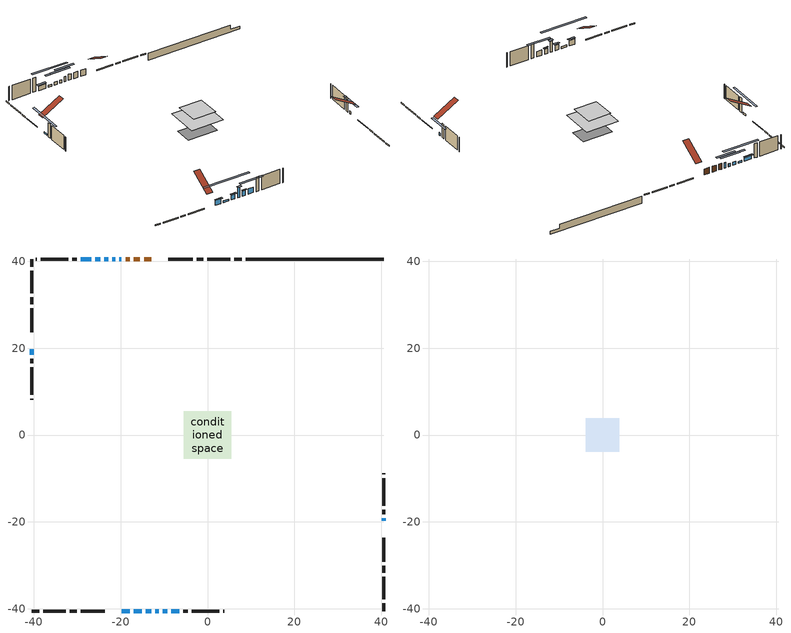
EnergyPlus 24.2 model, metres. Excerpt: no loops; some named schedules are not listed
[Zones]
conditioned space
 floor outside (Floor1 construction): -0.48,-0.48 -0.48,0.48 0.48,0.48 0.48,-0.48 z0.91
 floor adiabatic (AdiabaticFloorConstruction): -5.42,-5.42 -5.42,5.42 5.42,5.42 5.42,-5.42 z3.35
 floor foundation (Slab1 construction): -5.02,-2.91 -5.02,2.91 5.02,2.91 5.02,-2.91 z-1.45
 wall outside (RimJoist1 construction): 7.91,40.54 6.17,40.54 / -40.54,-40.54 -38.79,-40.54 / -40.54,40.54 -40.54,38.79 / 40.54,-40.54 40.54,-38.79 z0.91:1.21
 wall outside (RimJoist2 construction): 5.24,40.54 -0.01,40.54 / -37.87,-40.54 -32.62,-40.54 / -40.54,37.87 -40.54,32.62 / 40.54,-37.87 40.54,-32.62 z0.91:1.21
 wall outside (RimJoist3 construction): -0.94,40.54 -2.5,40.54 / -31.69,-40.54 -30.13,-40.54 / -40.54,31.69 -40.54,30.13 / 40.54,-31.69 40.54,-30.13 z0.91:1.21
 wall outside (RimJoist4 construction): -3.43,40.54 -8.99,40.54 / -29.2,-40.54 -23.64,-40.54 / -40.54,29.2 -40.54,23.64 / 40.54,-29.2 40.54,-23.64 z0.91:1.21
 wall outside (AdiabaticWallConstruction 1): -12.92,40.54 -14.62,40.54 / -15.55,40.54 -17,40.54 / -17.93,40.54 -18.89,40.54 z0.91:2.94
 wall outside (AdiabaticWallConstruction): -19.71,-40.54 -17.88,-40.54 / -14.19,-40.54 -12.97,-40.54 / -8.36,-40.54 -6.53,-40.54 z0.91:2.74; -19.81,40.54 -20.35,40.54 / -10.35,-40.54 -9.28,-40.54 z0.91:2.69; -21.28,40.54 -21.89,40.54 / -22.81,40.54 -23.73,40.54 z0.91:1.98; -24.66,40.54 -25.88,40.54 / -40.54,19.71 -40.54,18.49 / -16.95,-40.54 -15.12,-40.54 z0.91:1.52; -12.04,-40.54 -11.28,-40.54 z0.91:4.57; -26.81,40.54 -29.25,40.54 z0.91:2.33; 40.54,-19.71 40.54,-19.17 z0.91:1.83
 wall outside (Wall1 construction): -30.17,40.54 -31.18,40.54 / -5.6,-40.54 -4.59,-40.54 / -40.54,17.56 -40.54,16.55 / 40.54,-18.24 40.54,-17.24 z0.91:5.79
 wall outside (Wall2 construction): -32.11,40.54 -38.44,40.54 / -3.66,-40.54 2.67,-40.54 / -40.54,15.62 -40.54,9.29 / 40.54,-16.31 40.54,-9.98 z0.91:5.79
 wall outside (Wall5 construction): -39.37,40.54 -39.61,40.54 / 3.6,-40.54 3.84,-40.54 / -40.54,8.36 -40.54,8.12 / 40.54,-9.05 40.54,-8.8 z0.91:5.79
 wall foundation (FoundationWall1 construction): 8.84,40.54,-1.45 8.84,40.54,0.91 37.37,40.54,0.91 37.37,40.54,-0.52 40.54,40.54,-0.52 40.54,40.54,-1.45
 window (WindowConstruction): -19.71,-40.54 -17.88,-40.54 z0.91:2.74
 window (WindowConstruction 9): -19.81,40.54 -20.35,40.54 z0.91:2.69
 window (WindowConstruction 5): -21.28,40.54 -21.89,40.54 z0.91:1.98
 window (WindowConstruction 6): -22.82,40.54 -23.73,40.54 z0.91:1.98
 window (WindowConstruction 10): -24.66,40.54 -25.88,40.54 z0.91:1.52
 window (WindowConstruction 11): -40.54,19.71 -40.54,18.49 z0.91:1.52
 window (WindowConstruction 12): -16.95,-40.54 -15.12,-40.54 z0.91:1.52
 window (WindowConstruction 1): -14.19,-40.54 -12.97,-40.54 z0.91:2.74
 window (WindowConstruction 2): -12.04,-40.54 -11.28,-40.54 z0.91:4.57
 window (WindowConstruction 3): -26.81,40.54 -29.25,40.54 z0.91:2.33
 window (WindowConstruction 7): -10.35,-40.54 -9.29,-40.54 z0.91:2.69
 window (WindowConstruction 8): 40.54,-19.71 40.54,-19.17 z0.91:1.82
 window (WindowConstruction 4): -8.36,-40.54 -6.53,-40.54 z0.91:2.74
 door (Door): -12.92,40.54 -14.62,40.54 z0.91:2.94
 door (Door 1): -15.55,40.54 -17,40.54 z0.91:2.94
 door (Door 2): -17.93,40.54 -18.89,40.54 z0.91:2.94
 ceiling adiabatic (AdiabaticFloorConstruction): 5.42,-5.42 5.42,5.42 -5.42,5.42 -5.42,-5.42 z3.35
attic - vented
 floor to conditioned space (Floor2 construction Reversed): -3.85,-3.85 -3.85,3.85 3.85,3.85 3.85,-3.85 z5.79
 roof outside (Roof1 construction): -11.99,40.54,5.79 -11.99,33.39,9.96 -9.92,33.39,9.96 -9.92,40.54,5.79; -20.64,-40.54,5.79 -20.64,-33.39,9.96 -22.71,-33.39,9.96 -22.71,-40.54,5.79; -40.54,20.64,5.79 -33.39,20.64,9.96 -33.39,22.71,9.96 -40.54,22.71,5.79; 40.54,-20.64,5.79 33.39,-20.64,9.96 33.39,-22.71,9.96 40.54,-22.71,5.79
shading: -17.58,-40.54 -20.01,-40.54 -20.01,-41.15 -17.58,-41.15 z3.04; -23.4,40.54 -16.76,40.54 -16.76,41.15 -23.4,41.15 z5.74; -24.94,40.54 -18.23,40.54 -18.23,41.15 -24.94,41.15 z5.03; -26.78,40.54 -19.76,40.54 -19.76,41.15 -26.78,41.15 z5.03; -31.37,40.54 -19.17,40.54 -19.17,41.15 -31.37,41.15 z7.01; -40.54,13 -40.54,25.2 -41.15,25.2 -41.15,13 z7.01; -8.11,-40.54 -23.96,-40.54 -23.96,-41.15 -8.11,-41.15 z8.53; -12.67,-40.54 -14.49,-40.54 -14.49,-41.15 -12.67,-41.15 z3.04; -10.98,-40.54 -12.34,-40.54 -12.34,-41.15 -10.98,-41.15 z4.87; -29.54,40.54 -26.51,40.54 -26.51,41.15 -29.54,41.15 z2.63; -8.99,-40.54 -10.65,-40.54 -10.65,-40.84 -8.99,-40.84 z2.99; 40.54,-15.82 40.54,-23.06 41.15,-23.06 41.15,-15.82 z5.17; -3.48,-40.54 -11.41,-40.54 -11.41,-41.15 -3.48,-41.15 z5.79
[Building]
Building 1: Terrain=Suburbs
[Site:Location]
Quebec Intl AP_QC: Latitude {deg}=46.8; Longitude {deg}=-71.38; Time Zone {hr}=-5; Elevation {m}=74; Keep Site Location Information=Yes
[Site:GroundTemperature:Shallow]
0.0108218, -2.24938, -2.43038, -1.3578, 2.94801, 7.23376, 10.9493, 13.303, 13.5029, 11.5886, 7.96783, 3.81355
[Site:WaterMainsTemperature]
Calculation Method=Schedule; Temperature Schedule=mains temperature schedule
[Material] Roughness=Rough; Thermal Absorptance=0.9
Name | Thickness {m} | Conductivity {W/m-K} | Density {kg/m3} | Specific Heat {J/kg-K} | Solar Absorptance | Visible Absorptance
asphalt or fiberglass shingles | 0.00635 | 0.162714 | 1121.4 | 1465.45 | 0.4 | 0.4
ceiling loosefill ins | 0.254 | 0.0480833 | 16.02 | 1046.75 | 0.7 | 0.7
ceiling stud and cavity | 0.1397 | 0.190256 | 65.682 | 1177.47 | 0.7 | 0.7
concrete 4.0 in. | 0.1016 | 1.803125 | 2242.8 | 837.4 | 0.7 | 0.7
concrete 8.0 in. | 0.2032 | 1.803125 | 2242.8 | 837.4 | 0.7 | 0.7
door material | 0.04445 | 0.0451087 | 512.64 | 1214.23 | 0.7 | 0.7
floor covering | 0.0127 | 0.0433444 | 54.468 | 1339.84 | 0.6 | 0.6
floor rigid ins; rim joist rigid ins 1 | 0.103632 | 0.029427 | 32.04 | 1214.23 | 0.7 | 0.7
floor rigid ins 1; wall rigid ins 1 | 0.512978 | 0.029427 | 32.04 | 1214.23 | 0.7 | 0.7
floor stud and cavity | 0.1397 | 0.158613 | 92.3553 | 1139.71 | 0.7 | 0.7
floor stud and cavity 1 | 0.1397 | 1.75129 | 37.0049 | 1207.88 | 0.7 | 0.7
furniture material conditioned space 1 | 0.1524 | 0.115458 | 640.8 | 1214.23 | 0.6 | 0.6
gypsum board | 0.0127 | 0.160291 | 801 | 837.4 | 0.6 | 0.6
osb sheathing 0.5 in. | 0.0127 | 0.115458 | 512.64 | 1214.23 | 0.7 | 0.7
osb sheathing 0.75 in. | 0.01905 | 0.115458 | 512.64 | 1214.23 | 0.7 | 0.7
osb sheathing 2.0 in. | 0.0508 | 0.115458 | 512.64 | 1214.23 | 0.7 | 0.7
rim joist rigid ins; wall rigid ins | 0.051816 | 0.029427 | 32.04 | 1214.23 | 0.7 | 0.7
rim joist stud and cavity | 0.0508 | 0.227919 | 125.044 | 1163.47 | 0.6 | 0.6
rim joist stud and cavity 1 | 0.0508 | 0.0286046 | 125.044 | 1163.47 | 0.6 | 0.6
rim joist stud and cavity 2 | 0.0508 | 0.119919 | 125.044 | 1163.47 | 0.6 | 0.6
rim joist stud and cavity 3 | 0.0508 | 0.222643 | 125.044 | 1163.47 | 0.6 | 0.6
wall stud and cavity | 0.1397 | 0.0792591 | 139.0536 | 1170.24 | 0.7 | 0.7
wall stud and cavity 1 | 0.1397 | 0.0859571 | 139.0536 | 1170.24 | 0.7 | 0.7
wall stud and cavity 2 | 0.1397 | 0.0932626 | 139.0536 | 1170.24 | 0.7 | 0.7
wall stud and cavity 3 | 0.0889 | 0.380278 | 52.3479 | 1209.89 | 0.7 | 0.7
wall stud and cavity 4 | 0.0889 | 0.391764 | 83.0341 | 1211.67 | 0.7 | 0.7
wood siding | 0.0254 | 0.102417 | 544.68 | 1172.36 | 0.4 | 0.4
wood siding 1; wood siding 2; wood siding 3 | 0.0254 | 0.102417 | 544.68 | 1172.36 | 0.7 | 0.7
[WindowMaterial:SimpleGlazingSystem]
Name | U-Factor {W/m2-K} | Solar Heat Gain Coefficient
WindowMaterial | 2.898619 | 0.65
WindowMaterial 1 | 2.91792 | 0.63
WindowMaterial 2 | 2.941204 | 0.6
WindowMaterial 3 | 2.92814 | 0.61
WindowMaterial 4 | 2.99003 | 0.52
WindowMaterial 5 | 2.958238 | 0.57
WindowMaterial 6 | 2.972433 | 0.62
WindowMaterial 7 | 3.04398 | 0.44
WindowMaterial 8 | 3.01842 | 0.5
WindowMaterial 9 | 2.97698 | 0.55
[Construction]
AdiabaticFloorConstruction: floor stud and cavity 1, floor rigid ins 1, osb sheathing 0.75 in., floor covering
AdiabaticWallConstruction: wood siding 2, wall rigid ins 1, wall stud and cavity 3, gypsum board
AdiabaticWallConstruction 1: wood siding 3, wall rigid ins 1, wall stud and cavity 3, gypsum board
Door; Door 1; Door 2: door material
Floor1 construction: floor stud and cavity, floor rigid ins, osb sheathing 0.75 in., floor covering
Floor2 construction Reversed: gypsum board, ceiling stud and cavity, ceiling loosefill ins
FoundationWall1 construction: concrete 8.0 in.
furniture construction conditioned space 1: furniture material conditioned space 1
PartitionWallConstruction: gypsum board, wall stud and cavity 4, gypsum board
RimJoist1 construction: wood siding 1, rim joist rigid ins, osb sheathing 2.0 in., rim joist stud and cavity
RimJoist2 construction: wood siding 1, osb sheathing 2.0 in., rim joist stud and cavity 1
RimJoist3 construction: wood siding 1, rim joist rigid ins 1, osb sheathing 2.0 in., rim joist stud and cavity 2
RimJoist4 construction: wood siding 1, rim joist rigid ins 1, osb sheathing 2.0 in., rim joist stud and cavity 3
Roof1 construction: asphalt or fiberglass shingles
Slab1 construction: concrete 4.0 in.
Wall1 construction: wood siding, wall rigid ins, osb sheathing 0.5 in., wall stud and cavity, gypsum board
Wall2 construction: wood siding, wall rigid ins, osb sheathing 0.5 in., wall stud and cavity 1, gypsum board
Wall5 construction: wood siding, osb sheathing 0.5 in., wall stud and cavity 2, gypsum board
WindowConstruction; WindowConstruction 4: WindowMaterial
WindowConstruction 1: WindowMaterial 1
WindowConstruction 10; WindowConstruction 11: WindowMaterial 8
WindowConstruction 12: WindowMaterial 9
WindowConstruction 2: WindowMaterial 2
WindowConstruction 3: WindowMaterial 3
WindowConstruction 5: WindowMaterial 4
WindowConstruction 6: WindowMaterial 5
WindowConstruction 7; WindowConstruction 9: WindowMaterial 6
WindowConstruction 8: WindowMaterial 7
[Zone] Multiplier=1; Part of Total Floor Area=Yes
Name | Volume {m3}
attic - vented | 38.3196
conditioned space | 448.1
[Space]
Name | Zone | Volume {m3}
attic - vented 1 | attic - vented | 38.3196
conditioned space 1 | conditioned space | 448.1
[ZoneInfiltration:EffectiveLeakageArea]
infil attic - vented 1: Zone or Space=attic - vented 1; Schedule=Always On Discrete; Effective Air Leakage Area {cm2}=2188.43; Stack Coefficient=0.000290241; Wind Coefficient=1.15106e-05
[ZoneMixing]
whole house fan mix: Zone or Space=attic - vented; Schedule=Always On Continuous; Design Flow Rate Calculation Method=Flow/Zone; Design Flow Rate {m3/s}=0; Source Zone or Space=conditioned space
[SurfaceProperty:ExposedFoundationPerimeter]
Slab1: Exposed Perimeter Calculation Method=TotalExposedPerimeter; Total Exposed Perimeter {m}=31.7
[InternalMass] Zone or ZoneList=conditioned space; Space or SpaceList=conditioned space 1
Name | Construction | Surface Area {m2}
furniture mass conditioned space 1 | furniture construction conditioned space 1 | 70.7481
partition wall mass | PartitionWallConstruction | 176.87
[Lights]
interior lighting: Zone or ZoneList or Space or SpaceList=conditioned space 1; Schedule=interior lighting schedule; Design Level Calculation Method=LightingLevel; Lighting Level {W}=343.2; Return Air Fraction=0; Fraction Radiant=0.6; Fraction Visible=0.2; Fraction Replaceable=1
[People]
occupants: Zone or ZoneList or Space or SpaceList=conditioned space 1; Number of People Schedule=occupants schedule; Number of People Calculation Method=People; Number of People=3; Fraction Radiant=0.314171; Sensible Heat Fraction=0.56303; Activity Level Schedule=occupants activity schedule; Carbon Dioxide Generation Rate {m3/s-W}=0; Enable ASHRAE 55 Comfort Warnings=No; Mean Radiant Temperature Calculation Type=EnclosureAveraged
[ElectricEquipment] Zone or ZoneList or Space or SpaceList=conditioned space 1; Design Level Calculation Method=EquipmentLevel
Name | Schedule | Design Level {W} | Fraction Latent | Fraction Radiant | Fraction Lost
clothes dryer | clothes dryer schedule | 140.772 | 0.015 | 0.081 | 0.85
clothes washer | clothes washer schedule | 32.1985 | 0.03 | 0.162 | 0.7
cooking range | cooking range schedule | 215.147 | 0.08 | 0.432 | 0.2
dishwasher | dishwasher schedule | 66.8632 | 0.3 | 0.18 | 0.4
fridge | fridge schedule | 72.9452 | 0 | 0.6 | 0
mech vent bath fan 0 | mech vent bath fan 0 schedule | 50.2 | 0 | 0 | 1
mech vent bath fan 1 | mech vent bath fan 1 schedule | 50.2 | 0 | 0 | 1
mech vent house fan | mech vent house fan schedule | 19.9167 | 0 | 0 | 0.5
mech vent house fan cfis | mech vent house fan cfis schedule | 0 | 0 | 0 | 0
mech vent range fan 0 | mech vent range fan 0 schedule | 57 | 0 | 0 | 1
misc plug loads | misc plug loads schedule | 494.7 | 0.045 | 0.513 | 0.1
whole house fan | Always On Discrete | 0 | 0 | 0 | 1
[OtherEquipment] Zone or ZoneList or Space or SpaceList=conditioned space 1; Design Level Calculation Method=EquipmentLevel
Name | Fuel Type | Schedule | Design Level {W} | Fraction Latent | Fraction Radiant | Fraction Lost
clothes dryer 1 | Electricity | clothes dryer schedule | 0 | 0.015 | 0.081 | 0.85
cooking range 1 | Electricity | cooking range schedule | 0 | 0.08 | 0.432 | 0.2
general water use latent | None | general water use schedule | 62.594 | 1 | 0 | 0
general water use sensible | None | general water use schedule | -61.6891 | 0 | 0.6 | 0
mech vent house fan latent load | None | Always On Discrete | 0 | 1 | 0 | 0
mech vent house fan sensible load | None | Always On Discrete | 0 | 0 | 0 | 0
water heater energy adjustment1 | Electricity | Always On Discrete | 0.01 | 0 | 0 | 1
[ZoneInfiltration:DesignFlowRate] Zone or ZoneList or Space or SpaceList=conditioned space 1; Schedule=Always On Discrete; Design Flow Rate Calculation Method=Flow/Zone; Design Flow Rate {m3/s}=0
infil flow; natural vent flow; whole house fan flow
[Foundation:Kiva]
Foundation Kiva 1: Initial Indoor Air Temperature {C}=18; Wall Height Above Grade {m}=0.910011; Wall Depth Below Slab {m}=0.2032
[Foundation:Kiva:Settings]
Soil Conductivity {W/m-K}=0.849921; Soil Density {kg/m3}=1842.3; Soil Specific Heat {J/kg-K}=418.7; Ground Solar Absorptivity=0.9; Ground Thermal Absorptivity=0.9; Ground Surface Roughness {m}=0.03; Far-Field Width {m}=40; Deep-Ground Boundary Condition=ZeroFlux; Deep-Ground Depth {m}=40; Minimum Cell Dimension {m}=0.2; Maximum Cell Growth Coefficient=3; Simulation Timestep=Timestep
[Exterior:Lights]
exterior lighting: Schedule=exterior lighting schedule; Design Level {W}=75.6
[Schedule:Constant]
Name | Hourly Value
Always On Continuous; mech vent house fan schedule; mech vent house fan cfis schedule; Always On Discrete | 1
occupants activity schedule | 117.228
fridge schedule | 0
[Schedule:Week:Daily]
interior lighting schedule Week Rule - Jan1-Jan27: interior lighting schedule day, interior lighting schedule day, interior lighting schedule day, interior lighting schedule day, interior lighting schedule day, interior lighting schedule day, interior lighting schedule day, interior lighting schedule default day, interior lighting schedule default day, interior lighting schedule default day, interior lighting schedule default day, interior lighting schedule default day
interior lighting schedule Week Rule - Jan28-Feb3: interior lighting schedule day, interior lighting schedule day, interior lighting schedule day, interior lighting schedule day, interior lighting schedule day 1, interior lighting schedule day 1, interior lighting schedule day 1, interior lighting schedule default day, interior lighting schedule default day, interior lighting schedule default day, interior lighting schedule default day, interior lighting schedule default day
interior lighting schedule Week Rule - Feb4-Feb24: interior lighting schedule day 1, interior lighting schedule day 1, interior lighting schedule day 1, interior lighting schedule day 1, interior lighting schedule day 1, interior lighting schedule day 1, interior lighting schedule day 1, interior lighting schedule default day, interior lighting schedule default day, interior lighting schedule default day, interior lighting schedule default day, interior lighting schedule default day
interior lighting schedule Week Rule - Feb25-Mar3: interior lighting schedule day 1, interior lighting schedule day 1, interior lighting schedule day 1, interior lighting schedule day 1, interior lighting schedule day 2, interior lighting schedule day 2, interior lighting schedule day 2, interior lighting schedule default day, interior lighting schedule default day, interior lighting schedule default day, interior lighting schedule default day, interior lighting schedule default day
interior lighting schedule Week Rule - Mar4-Mar31: interior lighting schedule day 2, interior lighting schedule day 2, interior lighting schedule day 2, interior lighting schedule day 2, interior lighting schedule day 2, interior lighting schedule day 2, interior lighting schedule day 2, interior lighting schedule default day, interior lighting schedule default day, interior lighting schedule default day, interior lighting schedule default day, interior lighting schedule default day
interior lighting schedule Week Rule - Apr1-Apr28: interior lighting schedule day 3, interior lighting schedule day 3, interior lighting schedule day 3, interior lighting schedule day 3, interior lighting schedule day 3, interior lighting schedule day 3, interior lighting schedule day 3, interior lighting schedule default day, interior lighting schedule default day, interior lighting schedule default day, interior lighting schedule default day, interior lighting schedule default day
interior lighting schedule Week Rule - Apr29-May5: interior lighting schedule day 3, interior lighting schedule day 3, interior lighting schedule day 4, interior lighting schedule day 4, interior lighting schedule day 4, interior lighting schedule day 4, interior lighting schedule day 4, interior lighting schedule default day, interior lighting schedule default day, interior lighting schedule default day, interior lighting schedule default day, interior lighting schedule default day
interior lighting schedule Week Rule - May6-May26: interior lighting schedule day 4, interior lighting schedule day 4, interior lighting schedule day 4, interior lighting schedule day 4, interior lighting schedule day 4, interior lighting schedule day 4, interior lighting schedule day 4, interior lighting schedule default day, interior lighting schedule default day, interior lighting schedule default day, interior lighting schedule default day, interior lighting schedule default day
interior lighting schedule Week Rule - May27-Jun2: interior lighting schedule day 4, interior lighting schedule day 4, interior lighting schedule day 4, interior lighting schedule day 4, interior lighting schedule day 4, interior lighting schedule day 5, interior lighting schedule day 5, interior lighting schedule default day, interior lighting schedule default day, interior lighting schedule default day, interior lighting schedule default day, interior lighting schedule default day
interior lighting schedule Week Rule - Jun3-Jun30: interior lighting schedule day 5, interior lighting schedule day 5, interior lighting schedule day 5, interior lighting schedule day 5, interior lighting schedule day 5, interior lighting schedule day 5, interior lighting schedule day 5, interior lighting schedule default day, interior lighting schedule default day, interior lighting schedule default day, interior lighting schedule default day, interior lighting schedule default day
interior lighting schedule Week Rule - Jul1-Jul28: interior lighting schedule day 6, interior lighting schedule day 6, interior lighting schedule day 6, interior lighting schedule day 6, interior lighting schedule day 6, interior lighting schedule day 6, interior lighting schedule day 6, interior lighting schedule default day, interior lighting schedule default day, interior lighting schedule default day, interior lighting schedule default day, interior lighting schedule default day
interior lighting schedule Week Rule - Jul29-Aug4: interior lighting schedule day 6, interior lighting schedule day 6, interior lighting schedule day 6, interior lighting schedule day 7, interior lighting schedule day 7, interior lighting schedule day 7, interior lighting schedule day 7, interior lighting schedule default day, interior lighting schedule default day, interior lighting schedule default day, interior lighting schedule default day, interior lighting schedule default day
interior lighting schedule Week Rule - Aug5-Aug25: interior lighting schedule day 7, interior lighting schedule day 7, interior lighting schedule day 7, interior lighting schedule day 7, interior lighting schedule day 7, interior lighting schedule day 7, interior lighting schedule day 7, interior lighting schedule default day, interior lighting schedule default day, interior lighting schedule default day, interior lighting schedule default day, interior lighting schedule default day
interior lighting schedule Week Rule - Aug26-Sep1: interior lighting schedule day 7, interior lighting schedule day 7, interior lighting schedule day 7, interior lighting schedule day 7, interior lighting schedule day 7, interior lighting schedule day 7, interior lighting schedule day 8, interior lighting schedule default day, interior lighting schedule default day, interior lighting schedule default day, interior lighting schedule default day, interior lighting schedule default day
interior lighting schedule Week Rule - Sep2-Sep29: interior lighting schedule day 8, interior lighting schedule day 8, interior lighting schedule day 8, interior lighting schedule day 8, interior lighting schedule day 8, interior lighting schedule day 8, interior lighting schedule day 8, interior lighting schedule default day, interior lighting schedule default day, interior lighting schedule default day, interior lighting schedule default day, interior lighting schedule default day
interior lighting schedule Week Rule - Sep30-Oct6: interior lighting schedule day 8, interior lighting schedule day 9, interior lighting schedule day 9, interior lighting schedule day 9, interior lighting schedule day 9, interior lighting schedule day 9, interior lighting schedule day 9, interior lighting schedule default day, interior lighting schedule default day, interior lighting schedule default day, interior lighting schedule default day, interior lighting schedule default day
interior lighting schedule Week Rule - Oct7-Oct27: interior lighting schedule day 9, interior lighting schedule day 9, interior lighting schedule day 9, interior lighting schedule day 9, interior lighting schedule day 9, interior lighting schedule day 9, interior lighting schedule day 9, interior lighting schedule default day, interior lighting schedule default day, interior lighting schedule default day, interior lighting schedule default day, interior lighting schedule default day
interior lighting schedule Week Rule - Oct28-Nov3: interior lighting schedule day 9, interior lighting schedule day 9, interior lighting schedule day 9, interior lighting schedule day 9, interior lighting schedule day 10, interior lighting schedule day 10, interior lighting schedule day 10, interior lighting schedule default day, interior lighting schedule default day, interior lighting schedule default day, interior lighting schedule default day, interior lighting schedule default day
interior lighting schedule Week Rule - Nov4-Nov24: interior lighting schedule day 10, interior lighting schedule day 10, interior lighting schedule day 10, interior lighting schedule day 10, interior lighting schedule day 10, interior lighting schedule day 10, interior lighting schedule day 10, interior lighting schedule default day, interior lighting schedule default day, interior lighting schedule default day, interior lighting schedule default day, interior lighting schedule default day
interior lighting schedule Week Rule - Nov25-Dec1: interior lighting schedule day 10, interior lighting schedule day 10, interior lighting schedule day 10, interior lighting schedule day 10, interior lighting schedule day 10, interior lighting schedule day 10, interior lighting schedule day 11, interior lighting schedule default day, interior lighting schedule default day, interior lighting schedule default day, interior lighting schedule default day, interior lighting schedule default day
interior lighting schedule Week Rule - Dec2-Dec31: interior lighting schedule day 11, interior lighting schedule day 11, interior lighting schedule day 11, interior lighting schedule day 11, interior lighting schedule day 11, interior lighting schedule day 11, interior lighting schedule day 11, interior lighting schedule default day, interior lighting schedule default day, interior lighting schedule default day, interior lighting schedule default day, interior lighting schedule default day
occupants schedule Week Rule - Jan1-Dec31: occupants schedule day, occupants schedule day, occupants schedule day, occupants schedule day, occupants schedule day, occupants schedule day, occupants schedule day, occupants schedule default day, occupants schedule default day, occupants schedule default day, occupants schedule default day, occupants schedule default day
clothes dryer schedule Week Rule - Jan1-Dec31: clothes dryer schedule day, clothes dryer schedule day, clothes dryer schedule day, clothes dryer schedule day, clothes dryer schedule day, clothes dryer schedule day, clothes dryer schedule day, clothes dryer schedule default day, clothes dryer schedule default day, clothes dryer schedule default day, clothes dryer schedule default day, clothes dryer schedule default day
clothes washer schedule Week Rule - Jan1-Dec31: clothes washer schedule day, clothes washer schedule day, clothes washer schedule day, clothes washer schedule day, clothes washer schedule day, clothes washer schedule day, clothes washer schedule day, clothes washer schedule default day, clothes washer schedule default day, clothes washer schedule default day, clothes washer schedule default day, clothes washer schedule default day
cooking range schedule Week Rule - Jan1-Dec31: cooking range schedule day, cooking range schedule day, cooking range schedule day, cooking range schedule day, cooking range schedule day, cooking range schedule day, cooking range schedule day, cooking range schedule default day, cooking range schedule default day, cooking range schedule default day, cooking range schedule default day, cooking range schedule default day
dishwasher schedule Week Rule - Jan1-Dec31: dishwasher schedule day, dishwasher schedule day, dishwasher schedule day, dishwasher schedule day, dishwasher schedule day, dishwasher schedule day, dishwasher schedule day, dishwasher schedule default day, dishwasher schedule default day, dishwasher schedule default day, dishwasher schedule default day, dishwasher schedule default day
mech vent bath fan 0 schedule Week Rule - Jan1-Dec31: mech vent bath fan 0 schedule day, mech vent bath fan 0 schedule day, mech vent bath fan 0 schedule day, mech vent bath fan 0 schedule day, mech vent bath fan 0 schedule day, mech vent bath fan 0 schedule day, mech vent bath fan 0 schedule day, mech vent bath fan 0 schedule default day, mech vent bath fan 0 schedule default day, mech vent bath fan 0 schedule default day, mech vent bath fan 0 schedule default day, mech vent bath fan 0 schedule default day
mech vent bath fan 1 schedule Week Rule - Jan1-Dec31: mech vent bath fan 1 schedule day, mech vent bath fan 1 schedule day, mech vent bath fan 1 schedule day, mech vent bath fan 1 schedule day, mech vent bath fan 1 schedule day, mech vent bath fan 1 schedule day, mech vent bath fan 1 schedule day, mech vent bath fan 1 schedule default day, mech vent bath fan 1 schedule default day, mech vent bath fan 1 schedule default day, mech vent bath fan 1 schedule default day, mech vent bath fan 1 schedule default day
mech vent range fan 0 schedule Week Rule - Jan1-Dec31: mech vent range fan 0 schedule day, mech vent range fan 0 schedule day, mech vent range fan 0 schedule day, mech vent range fan 0 schedule day, mech vent range fan 0 schedule day, mech vent range fan 0 schedule day, mech vent range fan 0 schedule day, mech vent range fan 0 schedule default day, mech vent range fan 0 schedule default day, mech vent range fan 0 schedule default day, mech vent range fan 0 schedule default day, mech vent range fan 0 schedule default day
misc plug loads schedule Week Rule - Jan1-Dec31: misc plug loads schedule day, misc plug loads schedule day, misc plug loads schedule day, misc plug loads schedule day, misc plug loads schedule day, misc plug loads schedule day, misc plug loads schedule day, misc plug loads schedule default day, misc plug loads schedule default day, misc plug loads schedule default day, misc plug loads schedule default day, misc plug loads schedule default day
general water use schedule Week Rule - Jan1-Dec31: general water use schedule day, general water use schedule day, general water use schedule day, general water use schedule day, general water use schedule day, general water use schedule day, general water use schedule day, general water use schedule default day, general water use schedule default day, general water use schedule default day, general water use schedule default day, general water use schedule default day
exterior lighting schedule Week Rule - Jan1-Jan27: exterior lighting schedule day, exterior lighting schedule day, exterior lighting schedule day, exterior lighting schedule day, exterior lighting schedule day, exterior lighting schedule day, exterior lighting schedule day, exterior lighting schedule default day, exterior lighting schedule default day, exterior lighting schedule default day, exterior lighting schedule default day, exterior lighting schedule default day
exterior lighting schedule Week Rule - Jan28-Feb3: exterior lighting schedule day, exterior lighting schedule day, exterior lighting schedule day, exterior lighting schedule day, exterior lighting schedule day 1, exterior lighting schedule day 1, exterior lighting schedule day 1, exterior lighting schedule default day, exterior lighting schedule default day, exterior lighting schedule default day, exterior lighting schedule default day, exterior lighting schedule default day
exterior lighting schedule Week Rule - Feb4-Feb24: exterior lighting schedule day 1, exterior lighting schedule day 1, exterior lighting schedule day 1, exterior lighting schedule day 1, exterior lighting schedule day 1, exterior lighting schedule day 1, exterior lighting schedule day 1, exterior lighting schedule default day, exterior lighting schedule default day, exterior lighting schedule default day, exterior lighting schedule default day, exterior lighting schedule default day
exterior lighting schedule Week Rule - Feb25-Mar3: exterior lighting schedule day 1, exterior lighting schedule day 1, exterior lighting schedule day 1, exterior lighting schedule day 1, exterior lighting schedule day 2, exterior lighting schedule day 2, exterior lighting schedule day 2, exterior lighting schedule default day, exterior lighting schedule default day, exterior lighting schedule default day, exterior lighting schedule default day, exterior lighting schedule default day
exterior lighting schedule Week Rule - Mar4-Mar31: exterior lighting schedule day 2, exterior lighting schedule day 2, exterior lighting schedule day 2, exterior lighting schedule day 2, exterior lighting schedule day 2, exterior lighting schedule day 2, exterior lighting schedule day 2, exterior lighting schedule default day, exterior lighting schedule default day, exterior lighting schedule default day, exterior lighting schedule default day, exterior lighting schedule default day
exterior lighting schedule Week Rule - Apr1-Apr28: exterior lighting schedule day 3, exterior lighting schedule day 3, exterior lighting schedule day 3, exterior lighting schedule day 3, exterior lighting schedule day 3, exterior lighting schedule day 3, exterior lighting schedule day 3, exterior lighting schedule default day, exterior lighting schedule default day, exterior lighting schedule default day, exterior lighting schedule default day, exterior lighting schedule default day
exterior lighting schedule Week Rule - Apr29-May5: exterior lighting schedule day 3, exterior lighting schedule day 3, exterior lighting schedule day 4, exterior lighting schedule day 4, exterior lighting schedule day 4, exterior lighting schedule day 4, exterior lighting schedule day 4, exterior lighting schedule default day, exterior lighting schedule default day, exterior lighting schedule default day, exterior lighting schedule default day, exterior lighting schedule default day
exterior lighting schedule Week Rule - May6-May26: exterior lighting schedule day 4, exterior lighting schedule day 4, exterior lighting schedule day 4, exterior lighting schedule day 4, exterior lighting schedule day 4, exterior lighting schedule day 4, exterior lighting schedule day 4, exterior lighting schedule default day, exterior lighting schedule default day, exterior lighting schedule default day, exterior lighting schedule default day, exterior lighting schedule default day
exterior lighting schedule Week Rule - May27-Jun2: exterior lighting schedule day 4, exterior lighting schedule day 4, exterior lighting schedule day 4, exterior lighting schedule day 4, exterior lighting schedule day 4, exterior lighting schedule day 5, exterior lighting schedule day 5, exterior lighting schedule default day, exterior lighting schedule default day, exterior lighting schedule default day, exterior lighting schedule default day, exterior lighting schedule default day
exterior lighting schedule Week Rule - Jun3-Jun30: exterior lighting schedule day 5, exterior lighting schedule day 5, exterior lighting schedule day 5, exterior lighting schedule day 5, exterior lighting schedule day 5, exterior lighting schedule day 5, exterior lighting schedule day 5, exterior lighting schedule default day, exterior lighting schedule default day, exterior lighting schedule default day, exterior lighting schedule default day, exterior lighting schedule default day
exterior lighting schedule Week Rule - Jul1-Jul28: exterior lighting schedule day 6, exterior lighting schedule day 6, exterior lighting schedule day 6, exterior lighting schedule day 6, exterior lighting schedule day 6, exterior lighting schedule day 6, exterior lighting schedule day 6, exterior lighting schedule default day, exterior lighting schedule default day, exterior lighting schedule default day, exterior lighting schedule default day, exterior lighting schedule default day
[Schedule:Year]
interior lighting schedule: interior lighting schedule Week Rule - Jan1-Jan27, 1, 1, 1, 27, interior lighting schedule Week Rule - Jan28-Feb3, 1, 28, 2, 3, interior lighting schedule Week Rule - Feb4-Feb24, 2, 4, 2, 24, interior lighting schedule Week Rule - Feb25-Mar3, 2, 25, 3, 3, interior lighting schedule Week Rule - Mar4-Mar31, 3, 4, 3, 31, interior lighting schedule Week Rule - Apr1-Apr28, 4, 1, 4, 28, interior lighting schedule Week Rule - Apr29-May5, 4, 29, 5, 5, interior lighting schedule Week Rule - May6-May26, 5, 6, 5, 26, interior lighting schedule Week Rule - May27-Jun2, 5, 27, 6, 2, interior lighting schedule Week Rule - Jun3-Jun30, 6, 3, 6, 30, interior lighting schedule Week Rule - Jul1-Jul28, 7, 1, 7, 28, interior lighting schedule Week Rule - Jul29-Aug4, 7, 29, 8, 4, interior lighting schedule Week Rule - Aug5-Aug25, 8, 5, 8, 25, interior lighting schedule Week Rule - Aug26-Sep1, 8, 26, 9, 1, interior lighting schedule Week Rule - Sep2-Sep29, 9, 2, 9, 29, interior lighting schedule Week Rule - Sep30-Oct6, 9, 30, 10, 6, interior lighting schedule Week Rule - Oct7-Oct27, 10, 7, 10, 27, interior lighting schedule Week Rule - Oct28-Nov3, 10, 28, 11, 3, interior lighting schedule Week Rule - Nov4-Nov24, 11, 4, 11, 24, interior lighting schedule Week Rule - Nov25-Dec1, 11, 25, 12, 1, interior lighting schedule Week Rule - Dec2-Dec31, 12, 2, 12, 31
occupants schedule: occupants schedule Week Rule - Jan1-Dec31, 1, 1, 12, 31
clothes dryer schedule: clothes dryer schedule Week Rule - Jan1-Dec31, 1, 1, 12, 31
clothes washer schedule: clothes washer schedule Week Rule - Jan1-Dec31, 1, 1, 12, 31
cooking range schedule: cooking range schedule Week Rule - Jan1-Dec31, 1, 1, 12, 31
dishwasher schedule: dishwasher schedule Week Rule - Jan1-Dec31, 1, 1, 12, 31
mech vent bath fan 0 schedule: mech vent bath fan 0 schedule Week Rule - Jan1-Dec31, 1, 1, 12, 31
mech vent bath fan 1 schedule: mech vent bath fan 1 schedule Week Rule - Jan1-Dec31, 1, 1, 12, 31
mech vent range fan 0 schedule: mech vent range fan 0 schedule Week Rule - Jan1-Dec31, 1, 1, 12, 31
misc plug loads schedule: misc plug loads schedule Week Rule - Jan1-Dec31, 1, 1, 12, 31
general water use schedule: general water use schedule Week Rule - Jan1-Dec31, 1, 1, 12, 31
exterior lighting schedule: exterior lighting schedule Week Rule - Jan1-Jan27, 1, 1, 1, 27, exterior lighting schedule Week Rule - Jan28-Feb3, 1, 28, 2, 3, exterior lighting schedule Week Rule - Feb4-Feb24, 2, 4, 2, 24, exterior lighting schedule Week Rule - Feb25-Mar3, 2, 25, 3, 3, exterior lighting schedule Week Rule - Mar4-Mar31, 3, 4, 3, 31, exterior lighting schedule Week Rule - Apr1-Apr28, 4, 1, 4, 28, exterior lighting schedule Week Rule - Apr29-May5, 4, 29, 5, 5, exterior lighting schedule Week Rule - May6-May26, 5, 6, 5, 26, exterior lighting schedule Week Rule - May27-Jun2, 5, 27, 6, 2, exterior lighting schedule Week Rule - Jun3-Jun30, 6, 3, 6, 30, exterior lighting schedule Week Rule - Jul1-Jul28, 7, 1, 7, 28, exterior lighting schedule Week Rule - Jul29-Aug4, 7, 29, 8, 4, exterior lighting schedule Week Rule - Aug5-Aug25, 8, 5, 8, 25, exterior lighting schedule Week Rule - Aug26-Sep1, 8, 26, 9, 1, exterior lighting schedule Week Rule - Sep2-Sep29, 9, 2, 9, 29, exterior lighting schedule Week Rule - Sep30-Oct6, 9, 30, 10, 6, exterior lighting schedule Week Rule - Oct7-Oct27, 10, 7, 10, 27, exterior lighting schedule Week Rule - Oct28-Nov3, 10, 28, 11, 3, exterior lighting schedule Week Rule - Nov4-Nov24, 11, 4, 11, 24, exterior lighting schedule Week Rule - Nov25-Dec1, 11, 25, 12, 1, exterior lighting schedule Week Rule - Dec2-Dec31, 12, 2, 12, 31
[Schedule:Compact]
mains temperature schedule: Through: 01/01, For: AllDays, Until: 24:00, 5.175, Through: 01/02, For: AllDays, Until: 24:00, 5.10167, Through: 01/03, For: AllDays, Until: 24:00, 5.02889, Through: 01/04, For: AllDays, Until: 24:00, 4.95778, Through: 01/05, For: AllDays, Until: 24:00, 4.88778, Through: 01/06, For: AllDays, Until: 24:00, 4.81833, Through: 01/07, For: AllDays, Until: 24:00, 4.75056, Through: 01/08, For: AllDays, Until: 24:00, 4.68389, Through: 01/09, For: AllDays, Until: 24:00, 4.61833, Through: 01/10, For: AllDays, Until: 24:00, 4.55389, Through: 01/11, For: AllDays, Until: 24:00, 4.49056, Through: 01/12, For: AllDays, Until: 24:00, 4.42889, Through: 01/13, For: AllDays, Until: 24:00, 4.36778, Through: 01/14, For: AllDays, Until: 24:00, 4.30889, Through: 01/15, For: AllDays, Until: 24:00, 4.25056, Through: 01/16, For: AllDays, Until: 24:00, 4.19389, Through: 01/17, For: AllDays, Until: 24:00, 4.13833, Through: 01/18, For: AllDays, Until: 24:00, 4.08444, Through: 01/19, For: AllDays, Until: 24:00, 4.03167, Through: 01/20, For: AllDays, Until: 24:00, 3.98056, Through: 01/21, For: AllDays, Until: 24:00, 3.93056, Through: 01/22, For: AllDays, Until: 24:00, 3.88222, Through: 01/23, For: AllDays, Until: 24:00, 3.835, Through: 01/24, For: AllDays, Until: 24:00, 3.78944, Through: 01/25, For: AllDays, Until: 24:00, 3.74556, Through: 01/26, For: AllDays, Until: 24:00, 3.70278, Through: 01/27, For: AllDays, Until: 24:00, 3.66167, Through: 01/28, For: AllDays, Until: 24:00, 3.62167, Through: 01/29, For: AllDays, Until: 24:00, 3.58389, Through: 01/30, For: AllDays, Until: 24:00, 3.54722, Through: 01/31, For: AllDays, Until: 24:00, 3.51167, Through: 02/01, For: AllDays, Until: 24:00, 3.47833, Through: 02/02, For: AllDays, Until: 24:00, 3.44611, Through: 02/03, For: AllDays, Until: 24:00, 3.41556, Through: 02/04, For: AllDays, Until: 24:00, 3.38667, Through: 02/05, For: AllDays, Until: 24:00, 3.35944, Through: 02/06, For: AllDays, Until: 24:00, 3.33389, Through: 02/07, For: AllDays, Until: 24:00, 3.30944, Through: 02/08, For: AllDays, Until: 24:00, 3.28667, Through: 02/09, For: AllDays, Until: 24:00, 3.26611, Through: 02/10, For: AllDays, Until: 24:00, 3.24667, Through: 02/11, For: AllDays, Until: 24:00, 3.22889, Through: 02/12, For: AllDays, Until: 24:00, 3.21278, Through: 02/13, For: AllDays, Until: 24:00, 3.19833, Through: 02/14, For: AllDays, Until: 24:00, 3.18556, Through: 02/15, For: AllDays, Until: 24:00, 3.17389, Through: 02/16, For: AllDays, Until: 24:00, 3.16444, Through: 02/17, For: AllDays, Until: 24:00, 3.15667, Through: 02/18, For: AllDays, Until: 24:00, 3.15056, Through: 02/19, For: AllDays, Until: 24:00, 3.14556, Through: 02/20, For: AllDays, Until: 24:00, 3.14278, Through: 02/21, For: AllDays, Until: 24:00, 3.14111, Through: 02/22, For: AllDays, Until: 24:00, 3.14167, Through: 02/23, For: AllDays, Until: 24:00, 3.14333, Through: 02/24, For: AllDays, Until: 24:00, 3.14722, Through: 02/25, For: AllDays, Until: 24:00, 3.15222, Through: 02/26, For: AllDays, Until: 24:00, 3.15944, Through: 02/27, For: AllDays, Until: 24:00, 3.16778, Through: 02/28, For: AllDays, Until: 24:00, 3.17778, Through: 03/01, For: AllDays, Until: 24:00, 3.18944, Through: 03/02, For: AllDays, Until: 24:00, 3.20333, Through: 03/03, For: AllDays, Until: 24:00, 3.21833, Through: 03/04, For: AllDays, Until: 24:00, 3.235, Through: 03/05, For: AllDays, Until: 24:00, 3.25333, Through: 03/06, For: AllDays, Until: 24:00, 3.27333, Through: 03/07, For: AllDays, Until: 24:00, 3.29444, Through: 03/08, For: AllDays, Until: 24:00, 3.31778, Through: 03/09, For: AllDays, Until: 24:00, 3.34222, Through: 03/10, For: AllDays, Until: 24:00, 3.36889, Through: 03/11, For: AllDays, Until: 24:00, 3.39667, Through: 03/12, For: AllDays, Until: 24:00, 3.42611, Through: 03/13, For: AllDays, Until: 24:00, 3.45722, Through: 03/14, For: AllDays, Until: 24:00, 3.49, Through: 03/15, For: AllDays, Until: 24:00, 3.52389, Through: 03/16, For: AllDays, Until: 24:00, 3.55944, Through: 03/17, For: AllDays, Until: 24:00, 3.59667, Through: 03/18, For: AllDays, Until: 24:00, 3.63556, Through: 03/19, For: AllDays, Until: 24:00, 3.67556, Through: 03/20, For: AllDays, Until: 24:00, 3.71722, Through: 03/21, For: AllDays, Until: 24:00, 3.76056, Through: 03/22, For: AllDays, Until: 24:00, 3.80556, Through: 03/23, For: AllDays, Until: 24:00, 3.85111, Through: 03/24, For: AllDays, Until: 24:00, 3.89889, Through: 03/25, For: AllDays, Until: 24:00, 3.94778, Through: 03/26, For: AllDays, Until: 24:00, 3.99833, Through: 03/27, For: AllDays, Until: 24:00, 4.05, Through: 03/28, For: AllDays, Until: 24:00, 4.10333, Through: 03/29, For: AllDays, Until: 24:00, 4.15778, Through: 03/30, For: AllDays, Until: 24:00, 4.21333, Through: 03/31, For: AllDays, Until: 24:00, 4.27056, Through: 04/01, For: AllDays, Until: 24:00, 4.32944, Through: 04/02, For: AllDays, Until: 24:00, 4.38889, Through: 04/03, For: AllDays, Until: 24:00, 4.45, Through: 04/04, For: AllDays, Until: 24:00, 4.51222, Through: 04/05, For: AllDays, Until: 24:00, 4.57611, Through: 04/06, For: AllDays, Until: 24:00, 4.64056, Through: 04/07, For: AllDays, Until: 24:00, 4.70667, Through: 04/08, For: AllDays, Until: 24:00, 4.77389, Through: 04/09, For: AllDays, Until: 24:00, 4.84222, Through: 04/10, For: AllDays, Until: 24:00, 4.91167, Through: 04/11, For: AllDays, Until: 24:00, 4.98278, Through: 04/12, For: AllDays, Until: 24:00, 5.05444, Through: 04/13, For: AllDays, Until: 24:00, 5.12722, Through: 04/14, For: AllDays, Until: 24:00, 5.20111, Through: 04/15, For: AllDays, Until: 24:00, 5.27611, Through: 04/16, For: AllDays, Until: 24:00, 5.35167, Through: 04/17, For: AllDays, Until: 24:00, 5.42889, Through: 04/18, For: AllDays, Until: 24:00, 5.50667, Through: 04/19, For: AllDays, Until: 24:00, 5.58556, Through: 04/20, For: AllDays, Until: 24:00, 5.665, Through: 04/21, For: AllDays, Until: 24:00, 5.74611, Through: 04/22, For: AllDays, Until: 24:00, 5.82722, Through: 04/23, For: AllDays, Until: 24:00, 5.91, Through: 04/24, For: AllDays, Until: 24:00, 5.99278, Through: 04/25, For: AllDays, Until: 24:00, 6.07722, Through: 04/26, For: AllDays, Until: 24:00, 6.16167, Through: 04/27, For: AllDays, Until: 24:00, 6.24722, Through: 04/28, For: AllDays, Until: 24:00, 6.33389, Through: 04/29, For: AllDays, Until: 24:00, 6.42056, Through: 04/30, For: AllDays, Until: 24:00, 6.50833, Through: 05/01, For: AllDays, Until: 24:00, 6.59667, Through: 05/02, For: AllDays, Until: 24:00, 6.68556, Through: 05/03, For: AllDays, Until: 24:00, 6.775, Through: 05/04, For: AllDays, Until: 24:00, 6.86556, Through: 05/05, For: AllDays, Until: 24:00, 6.95611, Through: 05/06, For: AllDays, Until: 24:00, 7.04722, Through: 05/07, For: AllDays, Until: 24:00, 7.13889, Through: 05/08, For: AllDays, Until: 24:00, 7.23111, Through: 05/09, For: AllDays, Until: 24:00, 7.32333, Through: 05/10, For: AllDays, Until: 24:00, 7.41667, Through: 05/11, For: AllDays, Until: 24:00, 7.51, Through: 05/12, For: AllDays, Until: 24:00, 7.60389, Through: 05/13, For: AllDays, Until: 24:00, 7.69778, Through: 05/14, For: AllDays, Until: 24:00, 7.79222, Through: 05/15, For: AllDays, Until: 24:00, 7.88667, Through: 05/16, For: AllDays, Until: 24:00, 7.98167, Through: 05/17, For: AllDays, Until: 24:00, 8.07667, Through: 05/18, For: AllDays, Until: 24:00, 8.17167, Through: 05/19, For: AllDays, Until: 24:00, 8.26722, Through: 05/20, For: AllDays, Until: 24:00, 8.36278, Through: 05/21, For: AllDays, Until: 24:00, 8.45833, Through: 05/22, For: AllDays, Until: 24:00, 8.55444, Through: 05/23, For: AllDays, Until: 24:00, 8.65, Through: 05/24, For: AllDays, Until: 24:00, 8.74611, Through: 05/25, For: AllDays, Until: 24:00, 8.84167, Through: 05/26, For: AllDays, Until: 24:00, 8.93722, Through: 05/27, For: AllDays, Until: 24:00, 9.03333, Through: 05/28, For: AllDays, Until: 24:00, 9.12889, Through: 05/29, For: AllDays, Until: 24:00, 9.22389, Through: 05/30, For: AllDays, Until: 24:00, 9.31944, Through: 05/31, For: AllDays, Until: 24:00, 9.41444, Through: 06/01, For: AllDays, Until: 24:00, 9.50944, Through: 06/02, For: AllDays, Until: 24:00, 9.60389, Through: 06/03, For: AllDays, Until: 24:00, 9.69833, Through: 06/04, For: AllDays, Until: 24:00, 9.79278, Through: 06/05, For: AllDays, Until: 24:00, 9.88667, Through: 06/06, For: AllDays, Until: 24:00, 9.98, Through: 06/07, For: AllDays, Until: 24:00, 10.0728, Through: 06/08, For: AllDays, Until: 24:00, 10.1656, Through: 06/09, For: AllDays, Until: 24:00, 10.2578, Through: 06/10, For: AllDays, Until: 24:00, 10.3494, Through: 06/11, For: AllDays, Until: 24:00, 10.4411, Through: 06/12, For: AllDays, Until: 24:00, 10.5317, Through: 06/13, For: AllDays, Until: 24:00, 10.6222, Through: 06/14, For: AllDays, Until: 24:00, 10.7117, Through: 06/15, For: AllDays, Until: 24:00, 10.8006, Through: 06/16, For: AllDays, Until: 24:00, 10.8889, Through: 06/17, For: AllDays, Until: 24:00, 10.9772, Through: 06/18, For: AllDays, Until: 24:00, 11.0639, Through: 06/19, For: AllDays, Until: 24:00, 11.1506, Through: 06/20, For: AllDays, Until: 24:00, 11.2361, Through: 06/21, For: AllDays, Until: 24:00, 11.3211, Through: 06/22, For: AllDays, Until: 24:00, 11.4056, Through: 06/23, For: AllDays, Until: 24:00, 11.4889, Through: 06/24, For: AllDays, Until: 24:00, 11.5711, Through: 06/25, For: AllDays, Until: 24:00, 11.6533, Through: 06/26, For: AllDays, Until: 24:00, 11.7339, Through: 06/27, For: AllDays, Until: 24:00, 11.8139, Through: 06/28, For: AllDays, Until: 24:00, 11.8928, Through: 06/29, For: AllDays, Until: 24:00, 11.9711, Through: 06/30, For: AllDays, Until: 24:00, 12.0483, Through: 07/01, For: AllDays, Until: 24:00, 12.1244, Through: 07/02, For: AllDays, Until: 24:00, 12.1994, Through: 07/03, For: AllDays, Until: 24:00, 12.2733, Through: 07/04, For: AllDays, Until: 24:00, 12.3467, Through: 07/05, For: AllDays, Until: 24:00, 12.4183, Through: 07/06, For: AllDays, Until: 24:00, 12.4894, Through: 07/07, For: AllDays, Until: 24:00, 12.5589, Through: 07/08, For: AllDays, Until: 24:00, 12.6278, Through: 07/09, For: AllDays, Until: 24:00, 12.695, Through: 07/10, For: AllDays, Until: 24:00, 12.7617, Through: 07/11, For: AllDays, Until: 24:00, 12.8267, Through: 07/12, For: AllDays, Until: 24:00, 12.8906, Through: 07/13, For: AllDays, Until: 24:00, 12.9528, Through: 07/14, For: AllDays, Until: 24:00, 13.0144, Through: 07/15, For: AllDays, Until: 24:00, 13.0744, Through: 07/16, For: AllDays, Until: 24:00, 13.1333, Through: 07/17, For: AllDays, Until: 24:00, 13.1906, Through: 07/18, For: AllDays, Until: 24:00, 13.2467, Through: 07/19, For: AllDays, Until: 24:00, 13.3017, Through: 07/20, For: AllDays, Until: 24:00, 13.355, Through: 07/21, For: AllDays, Until: 24:00, 13.4072, Through: 07/22, For: AllDays, Until: 24:00, 13.4578, Through: 07/23, For: AllDays, Until: 24:00, 13.5067, Through: 07/24, For: AllDays, Until: 24:00, 13.5544, Through: 07/25, For: AllDays, Until: 24:00, 13.6011, Through: 07/26, For: AllDays, Until: 24:00, 13.6461, Through: 07/27, For: AllDays, Until: 24:00, 13.6894, Through: 07/28, For: AllDays, Until: 24:00, 13.7317, Through: 07/29, For: AllDays, Until: 24:00, 13.7722, Through: 07/30, For: AllDays, Until: 24:00, 13.8111, Through: 07/31, For: AllDays, Until: 24:00, 13.8489, Through: 08/01, For: AllDays, Until: 24:00, 13.8844, Through: 08/02, For: AllDays, Until: 24:00, 13.9189, Through: 08/03, For: AllDays, Until: 24:00, 13.9522, Through: 08/04, For: AllDays, Until: 24:00, 13.9833, Through: 08/05, For: AllDays, Until: 24:00, 14.0133, Through: 08/06, For: AllDays, Until: 24:00, 14.0411, Through: 08/07, For: AllDays, Until: 24:00, 14.0678, Through: 08/08, For: AllDays, Until: 24:00, 14.0933, Through: 08/09, For: AllDays, Until: 24:00, 14.1167, Through: 08/10, For: AllDays, Until: 24:00, 14.1383, Through: 08/11, For: AllDays, Until: 24:00, 14.1589, Through: 08/12, For: AllDays, Until: 24:00, 14.1772, Through: 08/13, For: AllDays, Until: 24:00, 14.1944, Through: 08/14, For: AllDays, Until: 24:00, 14.21, Through: 08/15, For: AllDays, Until: 24:00, 14.2233, Through: 08/16, For: AllDays, Until: 24:00, 14.2356, Through: 08/17, For: AllDays, Until: 24:00, 14.2461, Through: 08/18, For: AllDays, Until: 24:00, 14.255, Through: 08/19, For: AllDays, Until: 24:00, 14.2622, Through: 08/20, For: AllDays, Until: 24:00, 14.2678, Through: 08/21, For: AllDays, Until: 24:00, 14.2717, Through: 08/22, For: AllDays, Until: 24:00, 14.2739, Through: 08/23, For: AllDays, Until: 24:00, 14.2744, Through: 08/24, For: AllDays, Until: 24:00, 14.2733, Through: 08/25, For: AllDays, Until: 24:00, 14.2711, Through: 08/26, For: AllDays, Until: 24:00, 14.2667, Through: 08/27, For: AllDays, Until: 24:00, 14.2606, Through: 08/28, For: AllDays, Until: 24:00, 14.2528, Through: 08/29, For: AllDays, Until: 24:00, 14.2439, Through: 08/30, For: AllDays, Until: 24:00, 14.2328, Through: 08/31, For: AllDays, Until: 24:00, 14.2206, Through: 09/01, For: AllDays, Until: 24:00, 14.2061, Through: 09/02, For: AllDays, Until: 24:00, 14.1906, Through: 09/03, For: AllDays, Until: 24:00, 14.1728, Through: 09/04, For: AllDays, Until: 24:00, 14.1539, Through: 09/05, For: AllDays, Until: 24:00, 14.1333, Through: 09/06, For: AllDays, Until: 24:00, 14.1111, Through: 09/07, For: AllDays, Until: 24:00, 14.0872, Through: 09/08, For: AllDays, Until: 24:00, 14.0617, Through: 09/09, For: AllDays, Until: 24:00, 14.035, Through: 09/10, For: AllDays, Until: 24:00, 14.0061, Through: 09/11, For: AllDays, Until: 24:00, 13.9761, Through: 09/12, For: AllDays, Until: 24:00, 13.9444, Through: 09/13, For: AllDays, Until: 24:00, 13.9111, Through: 09/14, For: AllDays, Until: 24:00, 13.8761, Through: 09/15, For: AllDays, Until: 24:00, 13.84, Through: 09/16, For: AllDays, Until: 24:00, 13.8022, Through: 09/17, For: AllDays, Until: 24:00, 13.7628, Through: 09/18, For: AllDays, Until: 24:00, 13.7217, Through: 09/19, For: AllDays, Until: 24:00, 13.6794, Through: 09/20, For: AllDays, Until: 24:00, 13.6356, Through: 09/21, For: AllDays, Until: 24:00, 13.59, Through: 09/22, For: AllDays, Until: 24:00, 13.5433, Through: 09/23, For: AllDays, Until: 24:00, 13.4956, Through: 09/24, For: AllDays, Until: 24:00, 13.4456, Through: 09/25, For: AllDays, Until: 24:00, 13.395, Through: 09/26, For: AllDays, Until: 24:00, 13.3422, Through: 09/27, For: AllDays, Until: 24:00, 13.2883, Through: 09/28, For: AllDays, Until: 24:00, 13.2333, Through: 09/29, For: AllDays, Until: 24:00, 13.1772, Through: 09/30, For: AllDays, Until: 24:00, 13.1194, Through: 10/01, For: AllDays, Until: 24:00, 13.06, Through: 10/02, For: AllDays, Until: 24:00, 13, Through: 10/03, For: AllDays, Until: 24:00, 12.9383, Through: 10/04, For: AllDays, Until: 24:00, 12.8756, Through: 10/05, For: AllDays, Until: 24:00, 12.8111, Through: 10/06, For: AllDays, Until: 24:00, 12.7456, Through: 10/07, For: AllDays, Until: 24:00, 12.6794, Through: 10/08, For: AllDays, Until: 24:00, 12.6117, Through: 10/09, For: AllDays, Until: 24:00, 12.5428, Through: 10/10, For: AllDays, Until: 24:00, 12.4728, Through: 10/11, For: AllDays, Until: 24:00, 12.4017, Through: 10/12, For: AllDays, Until: 24:00, 12.3294, Through: 10/13, For: AllDays, Until: 24:00, 12.2561, Through: 10/14, For: AllDays, Until: 24:00, 12.1817, Through: 10/15, For: AllDays, Until: 24:00, 12.1061, Through: 10/16, For: AllDays, Until: 24:00, 12.03, Through: 10/17, For: AllDays, Until: 24:00, 11.9528, Through: 10/18, For: AllDays, Until: 24:00, 11.8744, Through: 10/19, For: AllDays, Until: 24:00, 11.795, Through: 10/20, For: AllDays, Until: 24:00, 11.715, Through: 10/21, For: AllDays, Until: 24:00, 11.6339, Through: 10/22, For: AllDays, Until: 24:00, 11.5517, Through: 10/23, For: AllDays, Until: 24:00, 11.4689, Through: 10/24, For: AllDays, Until: 24:00, 11.3856, Through: 10/25, For: AllDays, Until: 24:00, 11.3011, Through: 10/26, For: AllDays, Until: 24:00, 11.2161, Through: 10/27, For: AllDays, Until: 24:00, 11.13, Through: 10/28, For: AllDays, Until: 24:00, 11.0433, Through: 10/29, For: AllDays, Until: 24:00, 10.9561, Through: 10/30, For: AllDays, Until: 24:00, 10.8683, Through: 10/31, For: AllDays, Until: 24:00, 10.7794, Through: 11/01, For: AllDays, Until: 24:00, 10.6906, Through: 11/02, For: AllDays, Until: 24:00, 10.6006, Through: 11/03, For: AllDays, Until: 24:00, 10.51, Through: 11/04, For: AllDays, Until: 24:00, 10.4194, Through: 11/05, For: AllDays, Until: 24:00, 10.3278, Through: 11/06, For: AllDays, Until: 24:00, 10.2361, Through: 11/07, For: AllDays, Until: 24:00, 10.1439, Through: 11/08, For: AllDays, Until: 24:00, 10.0511, Through: 11/09, For: AllDays, Until: 24:00, 9.95778, Through: 11/10, For: AllDays, Until: 24:00, 9.86444, Through: 11/11, For: AllDays, Until: 24:00, 9.77056, Through: 11/12, For: AllDays, Until: 24:00, 9.67611, Through: 11/13, For: AllDays, Until: 24:00, 9.58167, Through: 11/14, For: AllDays, Until: 24:00, 9.48722, Through: 11/15, For: AllDays, Until: 24:00, 9.39222, Through: 11/16, For: AllDays, Until: 24:00, 9.29667, Through: 11/17, For: AllDays, Until: 24:00, 9.20167, Through: 11/18, For: AllDays, Until: 24:00, 9.10611, Through: 11/19, For: AllDays, Until: 24:00, 9.01056, Through: 11/20, For: AllDays, Until: 24:00, 8.915, Through: 11/21, For: AllDays, Until: 24:00, 8.81889, Through: 11/22, For: AllDays, Until: 24:00, 8.72333, Through: 11/23, For: AllDays, Until: 24:00, 8.62722, Through: 11/24, For: AllDays, Until: 24:00, 8.53167, Through: 11/25, For: AllDays, Until: 24:00, 8.43611, Through: 11/26, For: AllDays, Until: 24:00, 8.34, Through: 11/27, For: AllDays, Until: 24:00, 8.245, Through: 11/28, For: AllDays, Until: 24:00, 8.14944, Through: 11/29, For: AllDays, Until: 24:00, 8.05389, Through: 11/30, For: AllDays, Until: 24:00, 7.95889, Through: 12/01, For: AllDays, Until: 24:00, 7.86444, Through: 12/02, For: AllDays, Until: 24:00, 7.76944, Through: 12/03, For: AllDays, Until: 24:00, 7.67556, Through: 12/04, For: AllDays, Until: 24:00, 7.58167, Through: 12/05, For: AllDays, Until: 24:00, 7.48778, Through: 12/06, For: AllDays, Until: 24:00, 7.39444, Through: 12/07, For: AllDays, Until: 24:00, 7.30167, Through: 12/08, For: AllDays, Until: 24:00, 7.20889, Through: 12/09, For: AllDays, Until: 24:00, 7.11722, Through: 12/10, For: AllDays, Until: 24:00, 7.02556, Through: 12/11, For: AllDays, Until: 24:00, 6.93444, Through: 12/12, For: AllDays, Until: 24:00, 6.84389, Through: 12/13, For: AllDays, Until: 24:00, 6.75389, Through: 12/14, For: AllDays, Until: 24:00, 6.66444, Through: 12/15, For: AllDays, Until: 24:00, 6.57556, Through: 12/16, For: AllDays, Until: 24:00, 6.48778, Through: 12/17, For: AllDays, Until: 24:00, 6.4, Through: 12/18, For: AllDays, Until: 24:00, 6.31333, Through: 12/19, For: AllDays, Until: 24:00, 6.22722, Through: 12/20, For: AllDays, Until: 24:00, 6.14167, Through: 12/21, For: AllDays, Until: 24:00, 6.05722, Through: 12/22, For: AllDays, Until: 24:00, 5.97333, Through: 12/23, For: AllDays, Until: 24:00, 5.89, Through: 12/24, For: AllDays, Until: 24:00, 5.80778, Through: 12/25, For: AllDays, Until: 24:00, 5.72667, Through: 12/26, For: AllDays, Until: 24:00, 5.64611, Through: 12/27, For: AllDays, Until: 24:00, 5.56667, Through: 12/28, For: AllDays, Until: 24:00, 5.48833, Through: 12/29, For: AllDays, Until: 24:00, 5.41056, Through: 12/30, For: AllDays, Until: 24:00, 5.33389, Through: 12/31, For: AllDays, Until: 24:00, 5.25778
